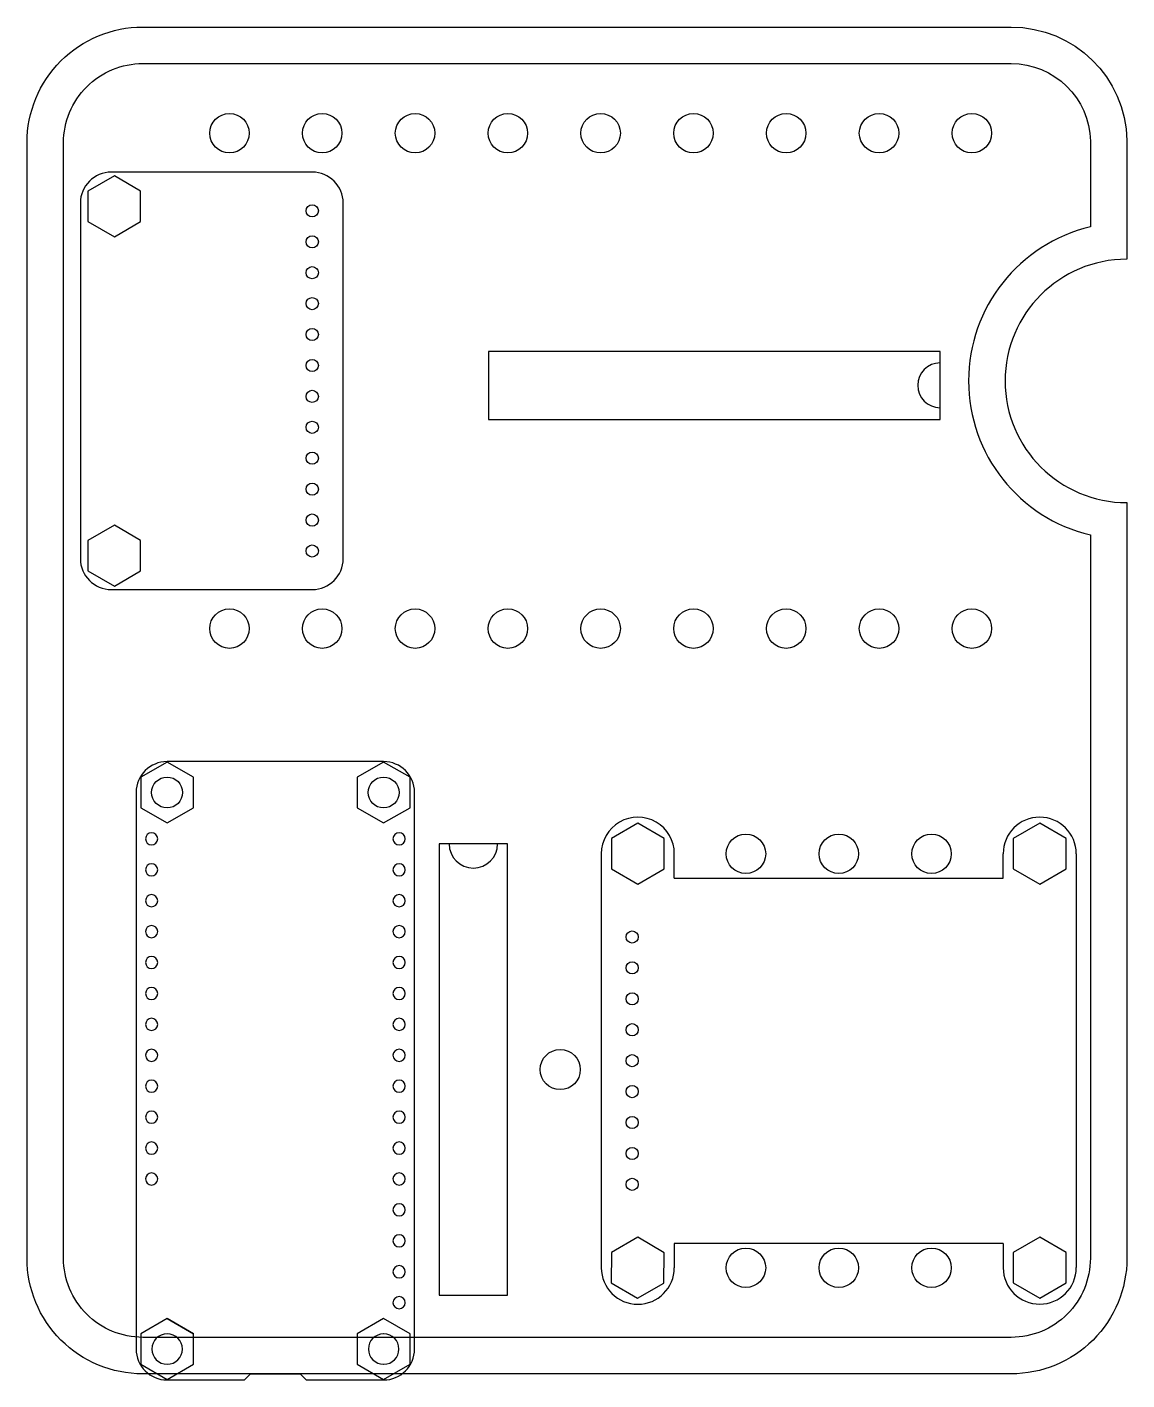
# Model space of a CAD drawing. Header units: millimetres. Extents: x -47 to 43, y -44 to 67.
import ezdxf

# ---------------------------------------------------------------- set-up
doc = ezdxf.new("R2010")
doc.units = ezdxf.units.MM
doc.layers.get('0').update_dxf_attribs({"linetype": 'CONTINUOUS'})

msp = doc.modelspace()

# ---------------------------------------------------------------- linework, layer by layer
for p, q in [((-23.54, 54.73), (-40.04, 54.73)), ((-39.79, 54.43), (-41.96, 53.18)), ((-37.63, 53.18), (-39.79, 54.43)), ((-41.96, 53.18), (-41.96, 50.68)), ((-37.63, 50.68), (-37.63, 53.18)), ((-42.58, 52.19), (-42.58, 22.98)), ((-21, 22.98), (-21, 52.19)), ((-41.96, 50.68), (-39.79, 49.43)), ((-39.79, 49.43), (-37.63, 50.68)), ((28.01, 40.01), (-9.07, 40.01)), ((-9.07, 40.01), (-9.07, 34.42)), ((28.01, 34.42), (28.01, 40.01)), ((-9.07, 34.42), (28.01, 34.42)), ((-39.79, 25.73), (-41.96, 24.48)), ((-37.63, 24.48), (-39.79, 25.73)), ((-41.96, 24.48), (-41.96, 21.98)), ((-37.63, 21.98), (-37.63, 24.48)), ((-41.96, 21.98), (-39.79, 20.73)), ((-39.79, 20.73), (-37.63, 21.98)), ((-40.04, 20.44), (-23.54, 20.44)), ((-35.46, 6.27), (-37.62, 5.02)), ((-17.68, 6.31), (-35.46, 6.31)), ((-33.29, 5.02), (-35.46, 6.27)), ((-17.68, 6.27), (-19.84, 5.02)), ((-15.51, 5.02), (-17.68, 6.27)), ((-37.62, 5.02), (-37.62, 2.52)), ((-33.29, 2.52), (-33.29, 5.02)), ((-19.84, 5.02), (-19.84, 2.52)), ((-15.51, 2.52), (-15.51, 5.02)), ((-38, 3.77), (-38, -41.95)), ((-15.14, -41.95), (-15.14, 3.77)), ((-37.62, 2.52), (-35.46, 1.27)), ((-35.46, 1.27), (-33.29, 2.52)), ((-19.84, 2.52), (-17.68, 1.27)), ((-17.68, 1.27), (-15.51, 2.52)), ((3.19, 1.24), (1.02, -0.01)), ((5.35, -0.01), (3.19, 1.24)), ((36.19, 1.24), (34.02, -0.01)), ((38.35, -0.01), (36.19, 1.24)), ((-13.11, -0.45), (-13.11, -37.53)), ((-7.52, -0.45), (-13.11, -0.45)), ((-7.52, -37.53), (-7.52, -0.45)), ((1.02, -0.01), (1.02, -2.51)), ((5.35, -2.51), (5.35, -0.01)), ((34.02, -0.01), (34.02, -2.51)), ((38.35, -2.51), (38.35, -0.01)), ((0.19, -1.27), (0.19, -35.27)), ((6.19, -3.26), (6.19, -1.26)), ((33.19, -3.26), (33.19, -1.26)), ((39.19, -1.26), (39.19, -35.26)), ((1.02, -2.51), (3.19, -3.76)), ((3.19, -3.76), (5.35, -2.51)), ((6.19, -3.26), (33.19, -3.26)), ((34.02, -2.51), (36.19, -3.76)), ((36.19, -3.76), (38.35, -2.51)), ((3.2, -32.77), (1.03, -34.01)), ((5.36, -34.04), (3.2, -32.77)), ((33.19, -33.27), (6.19, -33.27)), ((6.19, -33.27), (6.19, -35.27)), ((33.19, -33.27), (33.19, -35.27)), ((36.19, -32.76), (34.02, -34.01)), ((38.35, -34.01), (36.19, -32.76)), ((1.03, -34.01), (1.01, -36.51)), ((5.34, -36.54), (5.36, -34.04)), ((34.02, -34.01), (34.02, -36.51)), ((38.35, -36.51), (38.35, -34.01)), ((1.01, -36.51), (3.17, -37.77)), ((3.17, -37.77), (5.34, -36.54)), ((34.02, -36.51), (36.19, -37.76)), ((36.19, -37.76), (38.35, -36.51)), ((-13.11, -37.53), (-7.52, -37.53)), ((-35.46, -39.45), (-37.62, -40.7)), ((-35.46, -39.45), (-37.62, -40.7)), ((-33.29, -40.7), (-35.46, -39.45)), ((-35.46, -39.45), (-33.29, -40.7)), ((-17.68, -39.45), (-19.84, -40.7)), ((-17.68, -39.45), (-19.84, -40.7)), ((-15.51, -40.7), (-17.68, -39.45)), ((-15.51, -40.7), (-17.68, -39.45)), ((-37.62, -40.7), (-37.62, -43.2)), ((-37.62, -40.7), (-37.62, -40.99)), ((-33.29, -43.2), (-33.29, -40.7)), ((-33.29, -40.99), (-33.29, -40.7)), ((-19.84, -40.7), (-19.84, -43.2)), ((-19.84, -40.7), (-19.84, -40.99)), ((-15.51, -43.2), (-15.51, -40.7)), ((-15.51, -40.99), (-15.51, -40.7)), ((-37.62, -43.2), (-35.46, -44.45)), ((-35.46, -44.45), (-33.29, -43.2)), ((-19.84, -43.2), (-17.68, -44.45)), ((-17.68, -44.45), (-15.51, -43.2)), ((-29.11, -44.49), (-28.6, -43.98)), ((-28.6, -43.98), (-24.53, -43.98)), ((-24.53, -43.98), (-24.03, -44.49)), ((-35.46, -44.49), (-29.11, -44.49)), ((-24.03, -44.49), (-17.68, -44.49))]:
    msp.add_line(p, q)
for points in [[(-46.96, 45.33), (-46.96, 57.15, -0.414214), (-37.46, 66.65), (33.85, 66.65, -0.408629), (43.35, 57.33, -0.004776), (43.35, 57.15), (43.35, 47.58, 0.000398), (43.34, 47.58, 0.999204), (43.35, 27.58), (43.35, -17.67), (43.35, -29.67), (43.35, -34.49, -0.414214), (33.85, -43.99), (-37.46, -43.99, -0.414214), (-46.96, -34.49), (-46.96, -29.67), (-46.96, -17.67)], [(40.35, -29.67), (40.35, -34.49, -0.414214), (33.85, -40.99), (-37.46, -40.99, -0.414214), (-43.96, -34.49), (-43.96, -29.67), (-43.96, -17.67), (-43.96, 45.33), (-43.96, 57.15, -0.414214), (-37.46, 63.65), (33.85, 63.65, -0.408629), (40.35, 57.27, -0.004776), (40.35, 57.15), (40.35, 50.23, 0.790569), (40.35, 24.93), (40.35, -17.67)]]:
    msp.add_lwpolyline(points, format="xyb", close=True)
for centre, radius in [((-30.34, 57.93), 1.62), ((-22.72, 57.93), 1.62), ((-15.1, 57.93), 1.62), ((-7.48, 57.93), 1.62), ((0.14, 57.93), 1.62), ((7.76, 57.93), 1.62), ((15.38, 57.93), 1.62), ((15.38, 57.93), 1.62), ((23, 57.93), 1.62), ((30.62, 57.93), 1.62), ((-23.54, 51.55), 0.5), ((-23.54, 49.01), 0.5), ((-23.54, 46.47), 0.5), ((-23.54, 43.93), 0.5), ((-23.54, 41.39), 0.5), ((-23.54, 38.85), 0.5), ((-23.54, 36.31), 0.5), ((-23.54, 33.77), 0.5), ((-23.54, 31.23), 0.5), ((-23.54, 28.69), 0.5), ((-23.54, 26.15), 0.5), ((-23.54, 23.61), 0.5), ((-30.34, 17.23), 1.62), ((-22.72, 17.23), 1.62), ((-15.1, 17.23), 1.62), ((-7.48, 17.23), 1.62), ((0.14, 17.23), 1.62), ((7.76, 17.23), 1.62), ((7.76, 17.23), 1.62), ((15.38, 17.23), 1.62), ((23, 17.23), 1.62), ((30.62, 17.23), 1.62), ((-35.46, 3.77), 1.27), ((-17.68, 3.77), 1.27), ((12.07, -1.26), 1.62), ((19.69, -1.26), 1.62), ((27.31, -1.26), 1.62), ((2.73, -8.1), 0.5), ((2.73, -10.64), 0.5), ((2.73, -13.18), 0.5), ((2.73, -15.72), 0.5), ((-3.18, -18.99), 1.65), ((2.73, -18.26), 0.5), ((2.73, -20.8), 0.5), ((2.73, -23.34), 0.5), ((2.73, -25.88), 0.5), ((2.73, -28.42), 0.5), ((12.07, -35.27), 1.62), ((19.69, -35.27), 1.62), ((27.31, -35.27), 1.62)]:
    msp.add_circle(centre, radius)
for centre, radius, start, end in [((-40.04, 52.19), 2.54, 90, 180), ((-23.54, 52.19), 2.54, 0, 90), ((28.01, 37.22), 1.84, 90, 270), ((-40.04, 22.98), 2.54, 180, 270), ((-23.54, 22.98), 2.54, -90, 0), ((-35.46, 3.77), 2.54, 90, 180), ((-17.68, 3.77), 2.54, 0, 90), ((3.19, -1.26), 3, 0, 180.1621), ((36.19, -1.26), 3, 0, 180), ((-36.73, -0.04), 0.5, 90, 270), ((-36.73, -0.04), 0.5, -90, 90), ((-16.41, -0.04), 0.5, 90, 270), ((-16.41, -0.04), 0.5, -90, 90), ((-10.31, -0.45), 1.99, -180, 0), ((-36.73, -2.58), 0.5, 90, 270), ((-36.73, -2.58), 0.5, -90, 90), ((-16.41, -2.58), 0.5, 90, 270), ((-16.41, -2.58), 0.5, -90, 90), ((-36.73, -5.12), 0.5, 90, 270), ((-36.73, -5.12), 0.5, -90, 90), ((-16.41, -5.12), 0.5, 90, 270), ((-16.41, -5.12), 0.5, -90, 90), ((-36.73, -7.66), 0.5, 90, 270), ((-36.73, -7.66), 0.5, -90, 90), ((-16.41, -7.66), 0.5, 90, 270), ((-16.41, -7.66), 0.5, -90, 90), ((-36.73, -10.2), 0.5, 90, 270), ((-36.73, -10.2), 0.5, -90, 90), ((-16.41, -10.2), 0.5, 90, 270), ((-16.41, -10.2), 0.5, -90, 90), ((-36.73, -12.74), 0.5, 90, 270), ((-36.73, -12.74), 0.5, -90, 90), ((-16.41, -12.74), 0.5, 90, 270), ((-16.41, -12.74), 0.5, -90, 90), ((-36.73, -15.28), 0.5, 90, 270), ((-36.73, -15.28), 0.5, -90, 90), ((-16.41, -15.28), 0.5, 90, 270), ((-16.41, -15.28), 0.5, -90, 90), ((-36.73, -17.82), 0.5, 90, 270), ((-36.73, -17.82), 0.5, -90, 90), ((-16.41, -17.82), 0.5, 90, 270), ((-16.41, -17.82), 0.5, -90, 90), ((-36.73, -20.36), 0.5, 90, 270), ((-36.73, -20.36), 0.5, -90, 90), ((-16.41, -20.36), 0.5, 90, 270), ((-16.41, -20.36), 0.5, -90, 90), ((-36.73, -22.9), 0.5, 90, 270), ((-36.73, -22.9), 0.5, -90, 90), ((-16.41, -22.9), 0.5, 90, 270), ((-16.41, -22.9), 0.5, -90, 90), ((-36.73, -25.44), 0.5, 90, 270), ((-36.73, -25.44), 0.5, -90, 90), ((-16.41, -25.44), 0.5, 90, 270), ((-16.41, -25.44), 0.5, -90, 90), ((-36.73, -27.98), 0.5, 90, 270), ((-36.73, -27.98), 0.5, -90, 90), ((-16.41, -27.98), 0.5, 90, 270), ((-16.41, -27.98), 0.5, -90, 90), ((-16.41, -30.52), 0.5, 90, 270), ((-16.41, -30.52), 0.5, -90, 90), ((-16.41, -33.06), 0.5, 90, 270), ((-16.41, -33.06), 0.5, -90, 90), ((-16.41, -35.6), 0.5, 90, 270), ((-16.41, -35.6), 0.5, -90, 90), ((3.19, -35.27), 3, -180, 0), ((36.19, -35.26), 3, -179.8379, 0), ((-16.41, -38.14), 0.5, 90, 270), ((-16.41, -38.14), 0.5, -90, 90), ((-35.46, -41.95), 1.25, 90, 270), ((-35.45, -41.95), 1.25, -90, 90), ((-17.68, -41.95), 1.25, 90, 270), ((-17.67, -41.95), 1.25, -90, 90), ((-35.46, -41.95), 2.54, 180, 270), ((-17.68, -41.95), 2.54, -90, 0)]:
    msp.add_arc(centre, radius, start, end)

doc.saveas('drawing.dxf')
